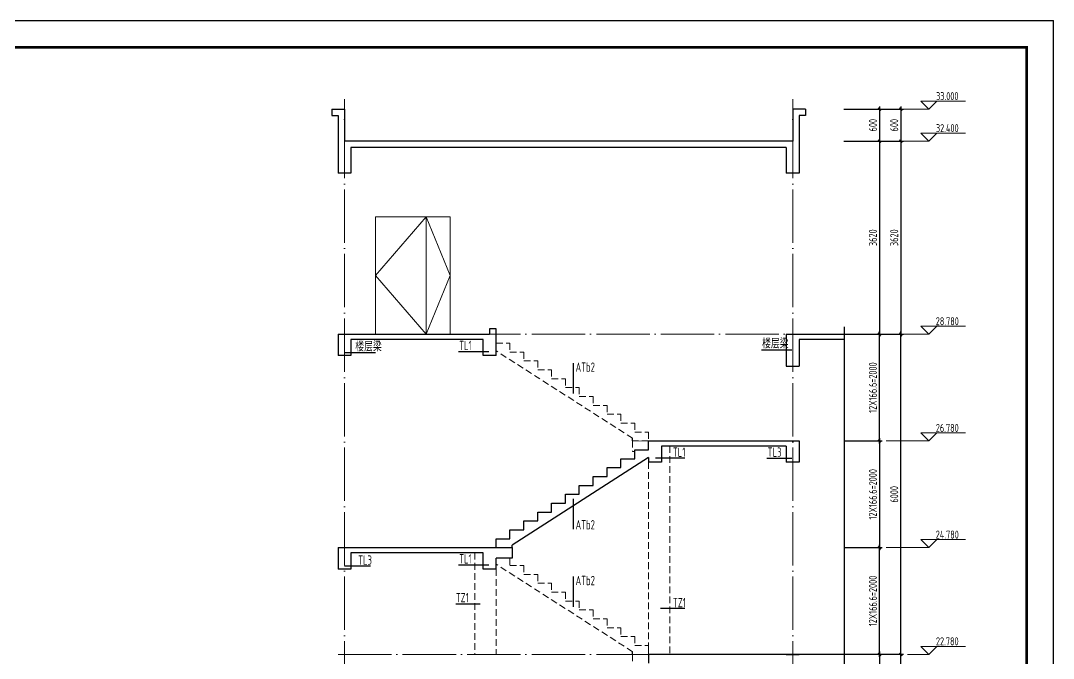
# Model space of a CAD drawing. Extents: x 56246 to 893198, y -950445 to -423535.
# Drawn here: x 289509 to 308863, y -472109 to -460155 of the extents above; entities that cross this region are included whole.
import ezdxf
from ezdxf.enums import TextEntityAlignment as Align

# ---------------------------------------------------------------- set-up
doc = ezdxf.new("R2010")
doc.units = 0
doc.header["$LTSCALE"] = 500
doc.linetypes.add('DOTE', pattern=[2.42, 2, -0.2, 0.02, -0.2])
doc.linetypes.add('HIDDEN', pattern=[0.375, 0.25, -0.125])
for name, color, linetype, lineweight in [('0S-楼梯-不可见', 2, 'HIDDEN', 18), ('0S-楼梯-尺寸', 21, 'Continuous', 13), ('0S-楼梯-线', 2, 'Continuous', 30), ('0S-详图-轴线', 1, 'DOTE', 13)]:
    doc.layers.add(name, color=color, linetype=linetype, lineweight=lineweight)
doc.layers.add('0S-草图', color=9, linetype='Continuous', lineweight=20, plot=False)
for name, color, linetype in [('OTHER', 7, 'Continuous'), ('T-TK', 157, 'Continuous'), ('TEXT_LT', 90, 'Continuous'), ('照明平面标注层', 111, 'Continuous')]:
    doc.layers.add(name, color=color, linetype=linetype)
doc.styles.add('TSSD_DIMENSION', font='tssdeng.shx', dxfattribs={"width": 0.7, "bigfont": 'Hztxt.shx'})
doc.styles.add('TSSD_Rein', font='Tssdeng.shx', dxfattribs={"width": 0.7, "bigfont": 'hztxt.shx'})
doc.dimstyles.new('TSSD_50_50', dxfattribs={"dimtxt": 150, "dimasz": 50, "dimexe": 50, "dimexo": 125, "dimgap": 50, "dimtad": 1, "dimdec": 0, "dimzin": 0, "dimdsep": 46, "dimtxsty": 'TSSD_DIMENSION', "dimblk": 'ARCHTICK', "dimblk1": 'ARCHTICK', "dimblk2": 'ARCHTICK', "dimcen": 0, "dimdle": 50, "dimclrt": 7, "dimadec": 0, "dimazin": 0, "dimtfac": 1, "dimtdec": 0, "dimtix": 1, "dimtmove": 2, "dimatfit": 3, "dimfxl": 1, "dimtolj": 1, "dimtzin": 0, "dimarcsym": 0})

# ---------------------------------------------------------------- blocks, each defined once
blk = doc.blocks.new('A0-DWF')
at = {"layer": 'T-TK'}
for p in [(0, 0), (118900, -84100)]:
    blk.add_line(p, (118900, 0), dxfattribs=at)
at = {"layer": 'T-TK', "const_width": 100}
blk.add_lwpolyline([(2500, -83100), (117900, -83100), (117900, -1000), (2500, -1000)], close=True, dxfattribs=at)
blk = doc.blocks.new('_ArchTick')
at = {"color": 0, "linetype": 'ByBlock', "const_width": 0.5}
blk.add_lwpolyline([(-0.53, -0.53), (0.53, 0.53)], dxfattribs=at)
blk = doc.blocks.new('*D262')
at = {"layer": '0S-楼梯-尺寸', "color": 0, "lineweight": -2, "transparency": 16777216}
for p, q in [((305606, -462364), (305606, -466084)), ((304936, -462414), (305656, -462414)), ((304936, -466034), (305656, -466034))]:
    blk.add_line(p, q, dxfattribs=at)
at = {"layer": 'Defpoints', "color": 0, "transparency": 16777216}
for p in [(304811, -462414), (304811, -466034), (305606, -466034)]:
    blk.add_point(p, dxfattribs=at)
at = {"layer": '0S-楼梯-尺寸', "color": 0, "lineweight": -2, "transparency": 16777216, "xscale": 50, "yscale": 50, "zscale": 50}
for p, rotation in [((305606, -462414), 90), ((305606, -466034), 270)]:
    blk.add_blockref('_ArchTick', p, dxfattribs=dict(at, rotation=rotation))
at = {"layer": '0S-楼梯-尺寸', "color": 7, "transparency": 16777216, "insert": (305481, -464224), "char_height": 150, "attachment_point": 5, "rotation": 90, "style": 'TSSD_DIMENSION'}
blk.add_mtext('\\A1;3620', dxfattribs=at)
blk = doc.blocks.new('*D263')
at = {"layer": '0S-楼梯-尺寸', "color": 0, "lineweight": -2, "transparency": 16777216}
for p, q in [((305606, -461764), (305606, -462464)), ((304936, -461814), (305656, -461814)), ((304936, -462414), (305656, -462414))]:
    blk.add_line(p, q, dxfattribs=at)
at = {"layer": 'Defpoints', "color": 0, "transparency": 16777216}
for p in [(304811, -461814), (304811, -462414), (305606, -462414)]:
    blk.add_point(p, dxfattribs=at)
at = {"layer": '0S-楼梯-尺寸', "color": 0, "lineweight": -2, "transparency": 16777216, "xscale": 50, "yscale": 50, "zscale": 50}
for p, rotation in [((305606, -461814), 90), ((305606, -462414), 270)]:
    blk.add_blockref('_ArchTick', p, dxfattribs=dict(at, rotation=rotation))
at = {"layer": '0S-楼梯-尺寸', "color": 7, "transparency": 16777216, "insert": (305481, -462114), "char_height": 150, "attachment_point": 5, "rotation": 90, "style": 'TSSD_DIMENSION'}
blk.add_mtext('\\A1;600', dxfattribs=at)
blk = doc.blocks.new('*D264')
at = {"layer": '0S-楼梯-尺寸', "color": 0, "lineweight": -2, "transparency": 16777216}
for p, q in [((306006, -462364), (306006, -466084)), ((304936, -462414), (306056, -462414)), ((304936, -466034), (306056, -466034))]:
    blk.add_line(p, q, dxfattribs=at)
at = {"layer": 'Defpoints', "color": 0, "transparency": 16777216}
for p in [(304811, -462414), (304811, -466034), (306006, -466034)]:
    blk.add_point(p, dxfattribs=at)
at = {"layer": '0S-楼梯-尺寸', "color": 0, "lineweight": -2, "transparency": 16777216, "xscale": 50, "yscale": 50, "zscale": 50}
for p, rotation in [((306006, -462414), 90), ((306006, -466034), 270)]:
    blk.add_blockref('_ArchTick', p, dxfattribs=dict(at, rotation=rotation))
at = {"layer": '0S-楼梯-尺寸', "color": 7, "transparency": 16777216, "insert": (305881, -464224), "char_height": 150, "attachment_point": 5, "rotation": 90, "style": 'TSSD_DIMENSION'}
blk.add_mtext('\\A1;3620', dxfattribs=at)
blk = doc.blocks.new('*D265')
at = {"layer": '0S-楼梯-尺寸', "color": 0, "lineweight": -2, "transparency": 16777216}
for p, q in [((306006, -461764), (306006, -462464)), ((304936, -461814), (306056, -461814)), ((304936, -462414), (306056, -462414))]:
    blk.add_line(p, q, dxfattribs=at)
at = {"layer": 'Defpoints', "color": 0, "transparency": 16777216}
for p in [(304811, -461814), (304811, -462414), (306006, -462414)]:
    blk.add_point(p, dxfattribs=at)
at = {"layer": '0S-楼梯-尺寸', "color": 0, "lineweight": -2, "transparency": 16777216, "xscale": 50, "yscale": 50, "zscale": 50}
for p, rotation in [((306006, -461814), 90), ((306006, -462414), 270)]:
    blk.add_blockref('_ArchTick', p, dxfattribs=dict(at, rotation=rotation))
at = {"layer": '0S-楼梯-尺寸', "color": 7, "transparency": 16777216, "insert": (305881, -462114), "char_height": 150, "attachment_point": 5, "rotation": 90, "style": 'TSSD_DIMENSION'}
blk.add_mtext('\\A1;600', dxfattribs=at)
blk = doc.blocks.new('*D266')
at = {"layer": '0S-楼梯-尺寸', "color": 0, "lineweight": -2, "transparency": 16777216}
for p, q in [((304936, -466034), (305656, -466034)), ((305606, -468084), (305606, -465984)), ((304936, -468034), (305656, -468034))]:
    blk.add_line(p, q, dxfattribs=at)
at = {"layer": 'Defpoints', "color": 0, "transparency": 16777216}
for p in [(304811, -466034), (305606, -466034), (304811, -468034)]:
    blk.add_point(p, dxfattribs=at)
at = {"layer": '0S-楼梯-尺寸', "color": 0, "lineweight": -2, "transparency": 16777216, "xscale": 50, "yscale": 50, "zscale": 50}
for p, rotation in [((305606, -466034), 90), ((305606, -468034), 270)]:
    blk.add_blockref('_ArchTick', p, dxfattribs=dict(at, rotation=rotation))
at = {"layer": '0S-楼梯-尺寸', "color": 7, "transparency": 16777216, "insert": (305481, -467034), "char_height": 150, "attachment_point": 5, "rotation": 90, "style": 'TSSD_DIMENSION'}
blk.add_mtext('\\A1;12X166.6=2000', dxfattribs=at)
blk = doc.blocks.new('*D268')
at = {"layer": '0S-楼梯-尺寸', "color": 0, "lineweight": -2, "transparency": 16777216}
for p, q in [((304936, -472034), (306056, -472034)), ((306006, -477084), (306006, -471984)), ((304936, -477034), (306056, -477034))]:
    blk.add_line(p, q, dxfattribs=at)
at = {"layer": 'Defpoints', "color": 0, "transparency": 16777216}
for p in [(304811, -472034), (306006, -472034), (304811, -477034)]:
    blk.add_point(p, dxfattribs=at)
at = {"layer": '0S-楼梯-尺寸', "color": 0, "lineweight": -2, "transparency": 16777216, "xscale": 50, "yscale": 50, "zscale": 50}
for p, rotation in [((306006, -472034), 90), ((306006, -477034), 270)]:
    blk.add_blockref('_ArchTick', p, dxfattribs=dict(at, rotation=rotation))
at = {"layer": '0S-楼梯-尺寸', "color": 7, "transparency": 16777216, "insert": (305881, -474534), "char_height": 150, "attachment_point": 5, "rotation": 90, "style": 'TSSD_DIMENSION'}
blk.add_mtext('\\A1;5000', dxfattribs=at)
blk = doc.blocks.new('*D270')
at = {"layer": '0S-楼梯-尺寸', "color": 0, "lineweight": -2, "transparency": 16777216}
for p, q in [((304936, -470034), (305656, -470034)), ((305606, -472084), (305606, -469984)), ((304936, -472034), (305656, -472034))]:
    blk.add_line(p, q, dxfattribs=at)
at = {"layer": 'Defpoints', "color": 0, "transparency": 16777216}
for p in [(304811, -470034), (305606, -470034), (304811, -472034)]:
    blk.add_point(p, dxfattribs=at)
at = {"layer": '0S-楼梯-尺寸', "color": 0, "lineweight": -2, "transparency": 16777216, "xscale": 50, "yscale": 50, "zscale": 50}
for p, rotation in [((305606, -470034), 90), ((305606, -472034), 270)]:
    blk.add_blockref('_ArchTick', p, dxfattribs=dict(at, rotation=rotation))
at = {"layer": '0S-楼梯-尺寸', "color": 7, "transparency": 16777216, "insert": (305481, -471034), "char_height": 150, "attachment_point": 5, "rotation": 90, "style": 'TSSD_DIMENSION'}
blk.add_mtext('\\A1;12X166.6=2000', dxfattribs=at)
blk = doc.blocks.new('*D275')
at = {"layer": '0S-楼梯-尺寸', "color": 0, "lineweight": -2, "transparency": 16777216}
for p, q in [((304936, -472034), (305656, -472034)), ((305606, -471984), (305606, -474584)), ((304936, -474534), (305656, -474534))]:
    blk.add_line(p, q, dxfattribs=at)
at = {"layer": 'Defpoints', "color": 0, "transparency": 16777216}
for p in [(304811, -472034), (304811, -474534), (305606, -474534)]:
    blk.add_point(p, dxfattribs=at)
at = {"layer": '0S-楼梯-尺寸', "color": 0, "lineweight": -2, "transparency": 16777216, "xscale": 50, "yscale": 50, "zscale": 50}
for p, rotation in [((305606, -472034), 90), ((305606, -474534), 270)]:
    blk.add_blockref('_ArchTick', p, dxfattribs=dict(at, rotation=rotation))
at = {"layer": '0S-楼梯-尺寸', "color": 7, "transparency": 16777216, "insert": (305481, -473284), "char_height": 150, "attachment_point": 5, "rotation": 90, "style": 'TSSD_DIMENSION'}
blk.add_mtext('\\A1;15X166.6=2500', dxfattribs=at)
blk = doc.blocks.new('*D276')
at = {"layer": '0S-楼梯-尺寸', "color": 0, "lineweight": -2, "transparency": 16777216}
for p, q in [((304936, -466034), (306056, -466034)), ((306006, -472084), (306006, -465984)), ((304936, -472034), (306056, -472034))]:
    blk.add_line(p, q, dxfattribs=at)
at = {"layer": 'Defpoints', "color": 0, "transparency": 16777216}
for p in [(304811, -466034), (306006, -466034), (304811, -472034)]:
    blk.add_point(p, dxfattribs=at)
at = {"layer": '0S-楼梯-尺寸', "color": 0, "lineweight": -2, "transparency": 16777216, "xscale": 50, "yscale": 50, "zscale": 50}
for p, rotation in [((306006, -466034), 90), ((306006, -472034), 270)]:
    blk.add_blockref('_ArchTick', p, dxfattribs=dict(at, rotation=rotation))
at = {"layer": '0S-楼梯-尺寸', "color": 7, "transparency": 16777216, "insert": (305881, -469034), "char_height": 150, "attachment_point": 5, "rotation": 90, "style": 'TSSD_DIMENSION'}
blk.add_mtext('\\A1;6000', dxfattribs=at)
blk = doc.blocks.new('*D277')
at = {"layer": '0S-楼梯-尺寸', "color": 0, "lineweight": -2, "transparency": 16777216}
for p, q in [((305606, -467984), (305606, -470084)), ((304936, -468034), (305656, -468034)), ((304936, -470034), (305656, -470034))]:
    blk.add_line(p, q, dxfattribs=at)
at = {"layer": 'Defpoints', "color": 0, "transparency": 16777216}
for p in [(304811, -468034), (304811, -470034), (305606, -470034)]:
    blk.add_point(p, dxfattribs=at)
at = {"layer": '0S-楼梯-尺寸', "color": 0, "lineweight": -2, "transparency": 16777216, "xscale": 50, "yscale": 50, "zscale": 50}
for p, rotation in [((305606, -468034), 90), ((305606, -470034), 270)]:
    blk.add_blockref('_ArchTick', p, dxfattribs=dict(at, rotation=rotation))
at = {"layer": '0S-楼梯-尺寸', "color": 7, "transparency": 16777216, "insert": (305481, -469034), "char_height": 150, "attachment_point": 5, "rotation": 90, "style": 'TSSD_DIMENSION'}
blk.add_mtext('\\A1;12X166.6=2000', dxfattribs=at)

msp = doc.modelspace()

# ---------------------------------------------------------------- linework, layer by layer
at = {"const_width": 15, "elevation": -47.6426}
for points in [[(301278.8471, -468034.3366), (300978.8471, -468034.3366)], [(298418.8471, -470034.3366), (298718.8471, -470034.3366)], [(301278.8471, -472034.3366), (300978.8471, -472034.3366)]]:
    msp.add_lwpolyline(points, dxfattribs=at)
at = {"layer": '0S-楼梯-不可见'}
for p, q in [((298418.8471, -466201.0033, -47.6426), (298678.8471, -466201.0033, -47.6426)), ((298678.8471, -466201.0033, -47.6426), (298678.8471, -466367.67, -47.6426)), ((300978.8471, -467984.5672, -47.6426), (298418.8471, -466343.5416, -47.6426)), ((298678.8471, -466367.67, -47.6426), (298938.8471, -466367.67, -47.6426)), ((298938.8471, -466367.67, -47.6426), (298938.8471, -466534.3366, -47.6426)), ((298938.8471, -466534.3366, -47.6426), (299198.8471, -466534.3366, -47.6426)), ((299198.8471, -466534.3366, -47.6426), (299198.8471, -466701.0033, -47.6426)), ((299198.8471, -466701.0033, -47.6426), (299458.8471, -466701.0033, -47.6426)), ((299458.8471, -466701.0033, -47.6426), (299458.8471, -466867.67, -47.6426)), ((299458.8471, -466867.67, -47.6426), (299718.8471, -466867.67, -47.6426)), ((299718.8471, -466867.67, -47.6426), (299718.8471, -467034.3366, -47.6426)), ((299718.8471, -467034.3366, -47.6426), (299978.8471, -467034.3366, -47.6426)), ((299978.8471, -467034.3366, -47.6426), (299978.8471, -467201.0033, -47.6426)), ((299978.8471, -467201.0033, -47.6426), (300238.8471, -467201.0033, -47.6426)), ((300238.8471, -467201.0033, -47.6426), (300238.8471, -467367.67, -47.6426)), ((300238.8471, -467367.67, -47.6426), (300498.8471, -467367.67, -47.6426)), ((300498.8471, -467367.67, -47.6426), (300498.8471, -467534.3366, -47.6426)), ((300498.8471, -467534.3366, -47.6426), (300758.8471, -467534.3366, -47.6426)), ((300758.8471, -467534.3366, -47.6426), (300758.8471, -467701.0033, -47.6426)), ((300758.8471, -467701.0033, -47.6426), (301018.8471, -467701.0033, -47.6426)), ((301018.8471, -467701.0033, -47.6426), (301018.8471, -467867.67, -47.6426)), ((301018.8471, -467867.67, -47.6426), (301278.8471, -467867.67, -47.6426)), ((301278.8471, -467867.67, -47.6426), (301278.8471, -468034.3366, -47.6426)), ((301678.8471, -468134.3366, -47.6426), (301678.8471, -472034.3366, -47.6426)), ((301278.8471, -468434.3366, -47.6426), (301278.8471, -472034.3366, -47.6426)), ((298018.8471, -470134.3366, -47.6426), (298018.8471, -472034.3366, -47.6426)), ((298678.8471, -470234.3366, -47.6426), (298678.8471, -470367.67, -47.6426)), ((300978.8471, -471984.5672, -47.6426), (298418.8471, -470343.5416, -47.6426)), ((298418.8471, -470434.3366, -47.6426), (298418.8471, -472034.3366, -47.6426)), ((298678.8471, -470367.67, -47.6426), (298938.8471, -470367.67, -47.6426)), ((298938.8471, -470367.67, -47.6426), (298938.8471, -470534.3366, -47.6426)), ((298938.8471, -470534.3366, -47.6426), (299198.8471, -470534.3366, -47.6426)), ((299198.8471, -470534.3366, -47.6426), (299198.8471, -470701.0033, -47.6426)), ((299198.8471, -470701.0033, -47.6426), (299458.8471, -470701.0033, -47.6426)), ((299458.8471, -470701.0033, -47.6426), (299458.8471, -470867.67, -47.6426)), ((299458.8471, -470867.67, -47.6426), (299718.8471, -470867.67, -47.6426)), ((299718.8471, -470867.67, -47.6426), (299718.8471, -471034.3366, -47.6426)), ((299718.8471, -471034.3366, -47.6426), (299978.8471, -471034.3366, -47.6426)), ((299978.8471, -471034.3366, -47.6426), (299978.8471, -471201.0033, -47.6426)), ((299978.8471, -471201.0033, -47.6426), (300238.8471, -471201.0033, -47.6426)), ((300238.8471, -471201.0033, -47.6426), (300238.8471, -471367.67, -47.6426)), ((300238.8471, -471367.67, -47.6426), (300498.8471, -471367.67, -47.6426)), ((300498.8471, -471367.67, -47.6426), (300498.8471, -471534.3366, -47.6426)), ((300498.8471, -471534.3366, -47.6426), (300758.8471, -471534.3366, -47.6426)), ((300758.8471, -471534.3366, -47.6426), (300758.8471, -471701.0033, -47.6426)), ((300758.8471, -471701.0033, -47.6426), (301018.8471, -471701.0033, -47.6426)), ((301018.8471, -471701.0033, -47.6426), (301018.8471, -471867.67, -47.6426)), ((301018.8471, -471867.67, -47.6426), (301278.8471, -471867.67, -47.6426)), ((301278.8471, -471867.67, -47.6426), (301278.8471, -472034.3366, -47.6426))]:
    msp.add_line(p, q, dxfattribs=at)
at = {"layer": '0S-楼梯-不可见', "elevation": -47.6426}
for points in [[(301278.8471, -468034.3366), (300978.8471, -468034.3366), (300978.8471, -468234.3366), (301018.8471, -468234.3366)], [(301278.8471, -472034.3366), (300978.8471, -472034.3366), (300978.8471, -472234.3366), (301018.8471, -472234.3366)]]:
    msp.add_lwpolyline(points, dxfattribs=at)
at = {"layer": '0S-楼梯-尺寸'}
for p, q in [((306531.4619, -461814.3366, -47.6426), (306381.4619, -461664.3366, -47.6426)), ((306381.4619, -461664.3366, -47.6426), (306681.4619, -461664.3366, -47.6426)), ((306681.4619, -461664.3366, -47.6426), (306531.4619, -461814.3366, -47.6426)), ((306531.4619, -461664.3366, -47.6426), (307220.0333, -461664.3366, -47.6426)), ((306531.4619, -461814.3366, -47.6426), (305731.4619, -461814.3366, -47.6426)), ((306381.4619, -462264.3366, -47.6426), (306681.4619, -462264.3366, -47.6426)), ((306531.4619, -462414.3366, -47.6426), (306381.4619, -462264.3366, -47.6426)), ((306531.4619, -462264.3366, -47.6426), (307220.0333, -462264.3366, -47.6426)), ((306681.4619, -462264.3366, -47.6426), (306531.4619, -462414.3366, -47.6426)), ((306531.4619, -462414.3366, -47.6426), (305731.4619, -462414.3366, -47.6426)), ((306531.4619, -466034.3366, -47.6426), (305731.4619, -466034.3366, -47.6426)), ((306381.4619, -465884.3366, -47.6426), (306681.4619, -465884.3366, -47.6426)), ((306531.4619, -466034.3366, -47.6426), (306381.4619, -465884.3366, -47.6426)), ((306531.4619, -465884.3366, -47.6426), (307220.0333, -465884.3366, -47.6426)), ((306681.4619, -465884.3366, -47.6426), (306531.4619, -466034.3366, -47.6426)), ((306531.4619, -468034.3366, -47.6426), (306381.4619, -467884.3366, -47.6426)), ((306381.4619, -467884.3366, -47.6426), (306681.4619, -467884.3366, -47.6426)), ((306681.4619, -467884.3366, -47.6426), (306531.4619, -468034.3366, -47.6426)), ((306531.4619, -467884.3366, -47.6426), (307220.0333, -467884.3366, -47.6426)), ((306531.4619, -468034.3366, -47.6426), (305731.4619, -468034.3366, -47.6426)), ((306381.4619, -469884.3366, -47.6426), (306681.4619, -469884.3366, -47.6426)), ((306531.4619, -470034.3366, -47.6426), (306381.4619, -469884.3366, -47.6426)), ((306531.4619, -469884.3366, -47.6426), (307220.0333, -469884.3366, -47.6426)), ((306681.4619, -469884.3366, -47.6426), (306531.4619, -470034.3366, -47.6426)), ((306531.4619, -470034.3366, -47.6426), (305731.4619, -470034.3366, -47.6426)), ((306531.4619, -472034.3366, -47.6426), (306131.4619, -472034.3366, -47.6426)), ((306531.4619, -472034.3366, -47.6426), (306381.4619, -471884.3366, -47.6426)), ((306381.4619, -471884.3366, -47.6426), (306681.4619, -471884.3366, -47.6426)), ((306681.4619, -471884.3366, -47.6426), (306531.4619, -472034.3366, -47.6426)), ((306531.4619, -471884.3366, -47.6426), (307220.0333, -471884.3366, -47.6426))]:
    msp.add_line(p, q, dxfattribs=at)
at = {"layer": '0S-楼梯-线'}
for p, q in [((295338.5248, -461814.3366, -47.6426), (295578.5248, -461814.3366, -47.6426)), ((295338.5248, -461814.3366, -47.6426), (295338.5248, -461934.3366, -47.6426)), ((295338.5248, -461934.3366, -47.6426), (295458.5248, -461934.3366, -47.6426)), ((295458.5248, -461934.3366, -47.6426), (295458.5248, -463014.3366, -47.6426)), ((295578.5248, -461814.3366, -47.6426), (295578.5248, -462414.3366, -47.6426)), ((303978.5248, -461814.3366, -47.6426), (303978.5248, -462414.3366, -47.6426)), ((304218.5248, -461814.3366, -47.6426), (303978.5248, -461814.3366, -47.6426)), ((304098.5248, -461934.3366, -47.6426), (304098.5248, -463014.3366, -47.6426)), ((304218.5248, -461934.3366, -47.6426), (304098.5248, -461934.3366, -47.6426)), ((304218.5248, -461814.3366, -47.6426), (304218.5248, -461934.3366, -47.6426)), ((303978.5248, -462414.3366, -47.6426), (295578.5248, -462414.3366, -47.6426)), ((303858.5248, -462534.3366, -47.6426), (295698.5248, -462534.3366, -47.6426)), ((295698.5248, -462534.3366, -47.6426), (295698.5248, -463014.3366, -47.6426)), ((303858.5248, -462534.3366, -47.6426), (303858.5248, -463014.3366, -47.6426)), ((295698.5248, -463014.3366, -47.6426), (295458.5248, -463014.3366, -47.6426)), ((304098.5248, -463014.3366, -47.6426), (303858.5248, -463014.3366, -47.6426)), ((295458.5248, -466034.3366, -47.6426), (298298.8471, -466034.3366, -47.6426)), ((295458.5248, -466034.3366, -47.6426), (295458.5248, -466434.3366, -47.6426)), ((298418.8471, -465934.3366, -47.6426), (298298.8471, -465934.3366, -47.6426)), ((298298.8471, -465934.3366, -47.6426), (298298.8471, -466034.3366, -47.6426)), ((298418.8471, -466434.3366, -47.6426), (298418.8471, -465934.3366, -47.6426)), ((303858.5248, -466034.3366, -47.6426), (304950.3525, -466034.3366, -47.6426)), ((303858.5248, -466034.3366, -47.6426), (303858.5248, -466634.3366, -47.6426)), ((298178.8471, -466134.3366, -47.6426), (295698.5248, -466134.3366, -47.6426)), ((295698.5248, -466134.3366, -47.6426), (295698.5248, -466434.3366, -47.6426)), ((298178.8471, -466434.3366, -47.6426), (298178.8471, -466134.3366, -47.6426)), ((304098.5248, -466134.3366, -47.6426), (304098.5248, -466634.3366, -47.6426)), ((304950.3525, -466134.3366, -47.6426), (304098.5248, -466134.3366, -47.6426)), ((295698.5248, -466434.3366, -47.6426), (295458.5248, -466434.3366, -47.6426)), ((298418.8471, -466434.3366, -47.6426), (298178.8471, -466434.3366, -47.6426)), ((303858.5248, -466634.3366, -47.6426), (304098.5248, -466634.3366, -47.6426)), ((300978.8471, -468034.3366, -47.6426), (300978.8471, -467984.5672, -47.6426)), ((301278.8471, -468034.3366, -47.6426), (304098.5248, -468034.3366, -47.6426)), ((301278.8471, -468201.0033, -47.6426), (301278.8471, -468034.3366, -47.6426)), ((303858.5248, -468134.3366, -47.6426), (301518.8471, -468134.3366, -47.6426)), ((301518.8471, -468134.3366, -47.6426), (301518.8471, -468434.3366, -47.6426)), ((303858.5248, -468134.3366, -47.6426), (303858.5248, -468434.3366, -47.6426)), ((304098.5248, -468034.3366, -47.6426), (304098.5248, -468434.3366, -47.6426)), ((301278.8471, -468343.5416, -47.6426), (298718.8471, -469984.5672, -47.6426)), ((300758.8471, -468534.3366, -47.6426), (300758.8471, -468367.67, -47.6426)), ((300758.8471, -468367.67, -47.6426), (301018.8471, -468367.67, -47.6426)), ((301018.8471, -468367.67, -47.6426), (301018.8471, -468201.0033, -47.6426)), ((301018.8471, -468201.0033, -47.6426), (301278.8471, -468201.0033, -47.6426)), ((301278.8471, -468343.5416, -47.6426), (301278.8471, -468434.3366, -47.6426)), ((300498.8471, -468701.0033, -47.6426), (300498.8471, -468534.3366, -47.6426)), ((300498.8471, -468534.3366, -47.6426), (300758.8471, -468534.3366, -47.6426)), ((301518.8471, -468434.3366, -47.6426), (301278.8471, -468434.3366, -47.6426)), ((304098.5248, -468434.3366, -47.6426), (303858.5248, -468434.3366, -47.6426)), ((300238.8471, -468701.0033, -47.6426), (300498.8471, -468701.0033, -47.6426)), ((300238.8471, -468867.67, -47.6426), (300238.8471, -468701.0033, -47.6426)), ((299978.8471, -469034.3366, -47.6426), (299978.8471, -468867.67, -47.6426)), ((299978.8471, -468867.67, -47.6426), (300238.8471, -468867.67, -47.6426)), ((299718.8471, -469201.0033, -47.6426), (299718.8471, -469034.3366, -47.6426)), ((299718.8471, -469034.3366, -47.6426), (299978.8471, -469034.3366, -47.6426)), ((299458.8471, -469367.67, -47.6426), (299458.8471, -469201.0033, -47.6426)), ((299458.8471, -469201.0033, -47.6426), (299718.8471, -469201.0033, -47.6426)), ((298938.8471, -469701.0033, -47.6426), (298938.8471, -469534.3366, -47.6426)), ((298938.8471, -469534.3366, -47.6426), (299198.8471, -469534.3366, -47.6426)), ((299198.8471, -469534.3366, -47.6426), (299198.8471, -469367.67, -47.6426)), ((299198.8471, -469367.67, -47.6426), (299458.8471, -469367.67, -47.6426)), ((298678.8471, -469867.67, -47.6426), (298678.8471, -469701.0033, -47.6426)), ((298678.8471, -469701.0033, -47.6426), (298938.8471, -469701.0033, -47.6426)), ((298418.8471, -470034.3366, -47.6426), (298418.8471, -469867.67, -47.6426)), ((298418.8471, -469867.67, -47.6426), (298678.8471, -469867.67, -47.6426)), ((295458.5248, -470034.3366, -47.6426), (298418.8471, -470034.3366, -47.6426)), ((295458.5248, -470034.3366, -47.6426), (295458.5248, -470434.3366, -47.6426)), ((298718.8471, -470034.3366, -47.6426), (298718.8471, -469984.5672, -47.6426)), ((298178.8471, -470134.3366, -47.6426), (295698.5248, -470134.3366, -47.6426)), ((295698.5248, -470134.3366, -47.6426), (295698.5248, -470434.3366, -47.6426)), ((298178.8471, -470434.3366, -47.6426), (298178.8471, -470134.3366, -47.6426)), ((298418.8471, -470434.3366, -47.6426), (298418.8471, -470234.3366, -47.6426)), ((295698.5248, -470434.3366, -47.6426), (295458.5248, -470434.3366, -47.6426)), ((298418.8471, -470434.3366, -47.6426), (298178.8471, -470434.3366, -47.6426)), ((300978.8471, -472034.3366, -47.6426), (300978.8471, -471984.5672, -47.6426)), ((304950.3525, -472034.3366, -47.6426), (301278.8471, -472034.3366, -47.6426)), ((301278.8471, -472034.3366, -47.6426), (301278.8471, -472201.0033, -47.6426)), ((303858.5248, -472034.3366, -47.6426), (304098.5248, -472034.3366, -47.6426))]:
    msp.add_line(p, q, dxfattribs=at)
at = {"layer": '0S-楼梯-线', "elevation": -47.6426}
msp.add_lwpolyline([(298418.8471, -470034.3366), (298718.8471, -470034.3366), (298718.8471, -470234.3366), (298418.8471, -470234.3366)], dxfattribs=at)
at = {"layer": '0S-草图'}
for p, q in [((297558.5248, -463834.3366, -47.6426), (296158.5248, -463834.3366, -47.6426)), ((296158.5248, -463834.3366, -47.6426), (296158.5248, -466034.3366, -47.6426)), ((297108.5248, -466034.3366, -47.6426), (297108.5248, -463834.3366, -47.6426)), ((297558.5248, -466034.3366, -47.6426), (297558.5248, -463834.3366, -47.6426))]:
    msp.add_line(p, q, dxfattribs=at)
at = {"layer": '0S-草图', "elevation": -47.6426}
for points in [[(297108.5248, -463834.3366), (296158.5248, -464934.3366), (297108.5248, -466034.3366)], [(297108.5248, -463834.3366), (297558.5248, -464934.3366), (297108.5248, -466034.3366)]]:
    msp.add_lwpolyline(points, dxfattribs=at)
at = {"layer": '0S-详图-轴线'}
for p, q in [((295578.5248, -495777.5996, -47.6426), (295578.5248, -461623.9399, -47.6426)), ((303978.5248, -495777.5996, -47.6426), (303978.5248, -461623.9399, -47.6426)), ((295458.5248, -466034.3366, -47.6426), (304950.3525, -466034.3366, -47.6426)), ((295458.5248, -472034.3366, -47.6426), (304950.3525, -472034.3366, -47.6426))]:
    msp.add_line(p, q, dxfattribs=at)
at = {"layer": 'OTHER'}
msp.add_line((304950.3525, -480369.3366, -47.6426), (304950.3525, -465894.3366, -47.6426), dxfattribs=at)
at = {"layer": 'TEXT_LT'}
for p, q in [((296160.1168, -466379.3137, -47.6426), (295586.5808, -466379.3137, -47.6426)), ((297714.4246, -466356.6211, -47.6426), (298285.2092, -466356.6211, -47.6426)), ((303391.3508, -466323.2133, -47.6426), (303964.8868, -466323.2133, -47.6426)), ((299869.5676, -467143.6754, -47.6426), (299869.5676, -466573.0829, -47.6426)), ((301954.2882, -468356.6211, -47.6426), (301404.3595, -468356.6211, -47.6426)), ((303496.0793, -468356.6211, -47.6426), (303964.8868, -468356.6211, -47.6426)), ((299869.5676, -469689.9049, -47.6426), (299869.5676, -469119.3124, -47.6426)), ((296065.388, -470379.3137, -47.6426), (295578.5248, -470379.3137, -47.6426)), ((297714.4246, -470356.6211, -47.6426), (298285.2092, -470356.6211, -47.6426)), ((299869.5676, -471143.6754, -47.6426), (299869.5676, -470573.0829, -47.6426)), ((297662.721, -471084.3366, -47.6426), (298118.5436, -471084.3366, -47.6426)), ((301956.9374, -471177.2106, -47.6426), (301501.1149, -471177.2106, -47.6426))]:
    msp.add_line(p, q, dxfattribs=at)

# ---------------------------------------------------------------- block references
at = {"layer": '照明平面标注层', "xscale": 0.5, "yscale": 0.5, "zscale": 0.5}
msp.add_blockref('A0-DWF', (249413.4361, -460154.8059), dxfattribs=at)

# ---------------------------------------------------------------- texts
at = {"layer": '0S-楼梯-尺寸', "style": 'TSSD_DIMENSION', "width": 0.7}
for s, p in [('33.000', (306875.7476, -461569.4366, -47.6426)), ('32.400', (306875.7476, -462169.4366, -47.6426)), ('28.780', (306875.7476, -465789.4366, -47.6426)), ('26.780', (306875.7476, -467789.4366, -47.6426)), ('24.780', (306875.7476, -469789.4366, -47.6426)), ('22.780', (306875.7476, -471789.4366, -47.6426))]:
    msp.add_text(s, height=150, dxfattribs=at).set_placement(p, align=Align.MIDDLE)
at = {"layer": 'TEXT_LT', "style": 'TSSD_Rein', "width": 0.7}
for s, p in [('楼层梁', (295780.8728, -466354.4298, -47.6426)), ('TL1', (297728.0977, -466331.7372, -47.6426)), ('楼层梁', (303405.0239, -466298.3294, -47.6426)), ('ATb2', (299909.2956, -466737.9146, -95.2851)), ('TL1', (301733.3074, -468331.7372, -47.6426)), ('TL3', (303509.7524, -468331.7372, -47.6426)), ('ATb2', (299909.2956, -469692.5425, -95.2851)), ('TL3', (295834.5081, -470354.4298, -47.6426)), ('TL1', (297728.0977, -470331.7372, -47.6426)), ('ATb2', (299909.2956, -470737.9146, -95.2851)), ('TZ1', (297664.0358, -471059.4527, -47.6426)), ('TZ1', (301734.1803, -471152.3267, -47.6426))]:
    msp.add_text(s, height=175, dxfattribs=at).set_placement(p)

# ---------------------------------------------------------------- dimensions: what is measured, and where the dimension line sits
at = {"layer": '0S-楼梯-尺寸'}
for p1, p2, distance, picture, middle in [((304810.6921, -461814.3366, -47.6426), (304810.6921, -462414.3366, -47.6426), 795.7698, '*D263', (305481.4619, -462114.3366, -47.6426)), ((304810.6921, -461814.3366, -47.6426), (304810.6921, -462414.3366, -47.6426), 1195.7698, '*D265', (305881.4619, -462114.3366, -47.6426)), ((304810.6921, -462414.3366, -47.6426), (304810.6921, -466034.3366, -47.6426), 795.7698, '*D262', (305481.4619, -464224.3366, -47.6426)), ((304810.6921, -462414.3366, -47.6426), (304810.6921, -466034.3366, -47.6426), 1195.7698, '*D264', (305881.4619, -464224.3366, -47.6426)), ((304810.6921, -472034.3366, -47.6426), (304810.6921, -466034.3366, -47.6426), -1195.7698, '*D276', (305881.4619, -469034.3366, -47.6426)), ((304810.6921, -477034.3366, -47.6426), (304810.6921, -472034.3366, -47.6426), -1195.7698, '*D268', (305881.4619, -474534.3366, -47.6426))]:
    dim = msp.add_aligned_dim(p1=p1, p2=p2, distance=distance, dimstyle='TSSD_50_50', dxfattribs=at)
    dim.commit()
    dim.dimension.update_dxf_attribs({"geometry": picture, "text_midpoint": middle})
for p1, p2, distance, text, picture, middle in [((304810.6921, -468034.3366, -47.6426), (304810.6921, -466034.3366, -47.6426), -795.7698, '12X166.6=<>', '*D266', (305481.4619, -467034.3366, -47.6426)), ((304810.6921, -468034.3366, -47.6426), (304810.6921, -470034.3366, -47.6426), 795.7698, '12X166.6=<>', '*D277', (305481.4619, -469034.3366, -47.6426)), ((304810.6921, -472034.3366, -47.6426), (304810.6921, -470034.3366, -47.6426), -795.7698, '12X166.6=<>', '*D270', (305481.4619, -471034.3366, -47.6426)), ((304810.6921, -472034.3366, -47.6426), (304810.6921, -474534.3366, -47.6426), 795.7698, '15X166.6=<>', '*D275', (305481.4619, -473284.3366, -47.6426))]:
    dim = msp.add_aligned_dim(p1=p1, p2=p2, distance=distance, text=text, dimstyle='TSSD_50_50', dxfattribs=at)
    dim.commit()
    dim.dimension.update_dxf_attribs({"geometry": picture, "text_midpoint": middle})

doc.saveas('drawing.dxf')
